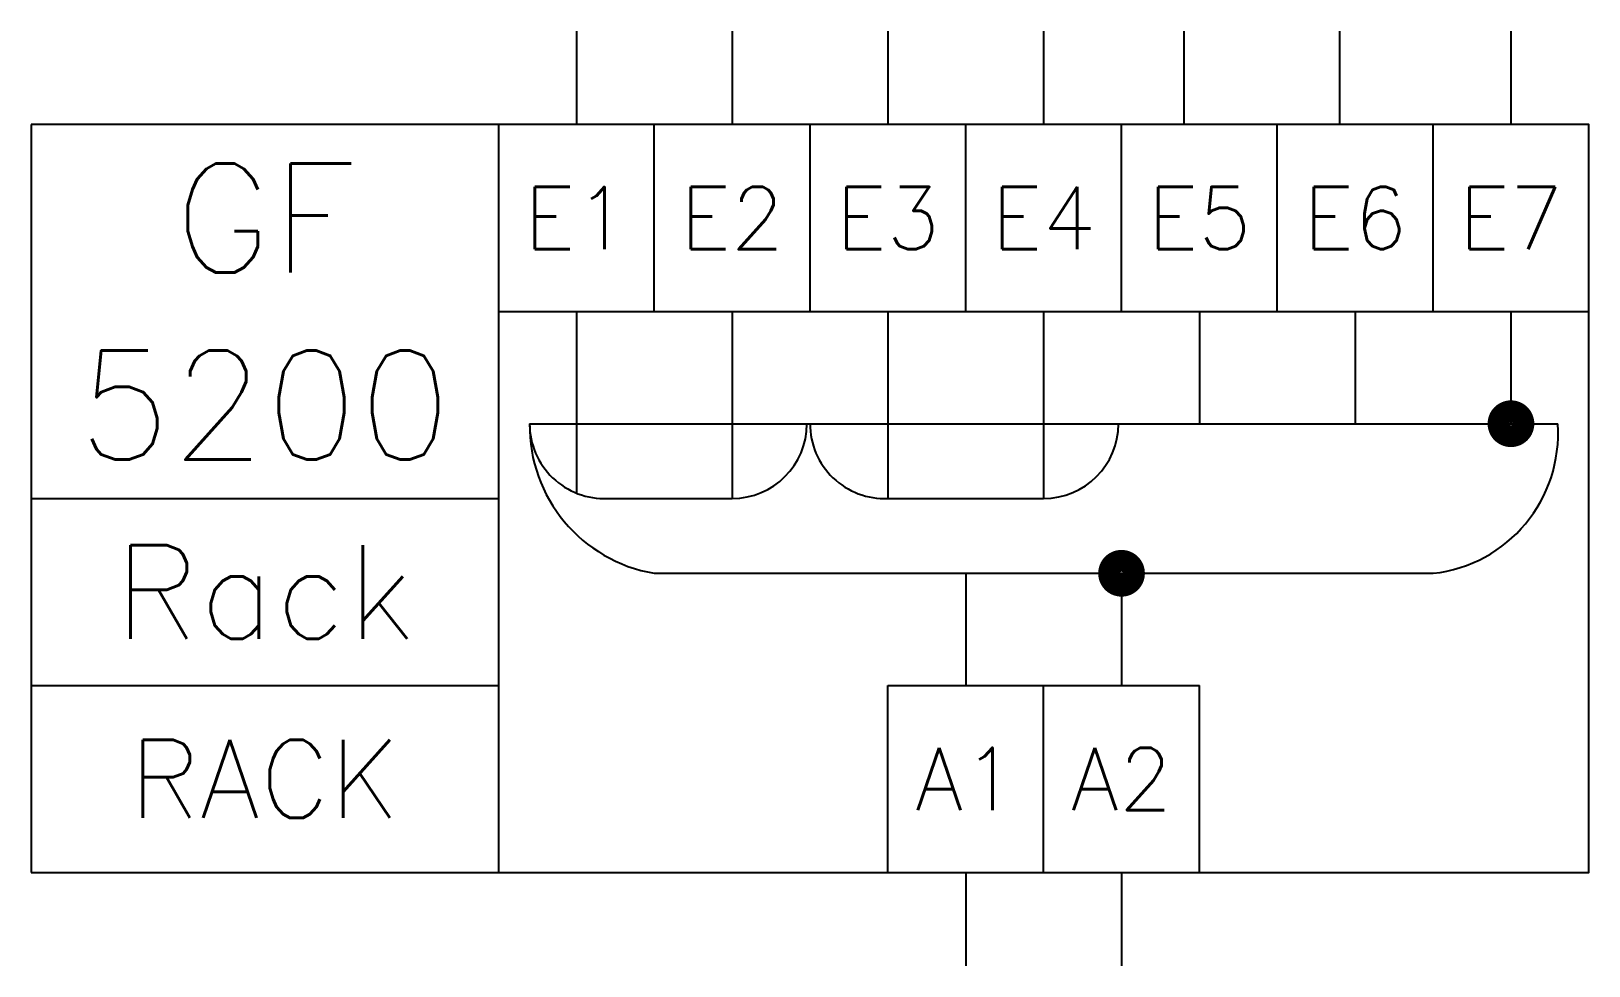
# Model space of a CAD drawing. Extents: x 25 to 75, y 51 to 81.
import ezdxf
from ezdxf.enums import TextEntityAlignment as Align

# ---------------------------------------------------------------- set-up
doc = ezdxf.new("R2010")
doc.units = 0
doc.layers.add('1', color=8, linetype='CONTINUOUS')
doc.layers.add('11', color=30, linetype='CONTINUOUS')
doc.styles.get("Standard").update_dxf_attribs({"font": 'txt.shx'})

# ---------------------------------------------------------------- blocks, each defined once
blk = doc.blocks.new('DOP')
at = {"layer": '1', "color": 0, "const_width": 0.7}
blk.add_lwpolyline([(-0.4, 0, 1), (0.4, 0, 1)], format="xyb", close=True, dxfattribs=at)

msp = doc.modelspace()

# ---------------------------------------------------------------- linework, layer by layer
at = {"layer": '1', "color": 0}
for p, q in [((42.5, 81), (42.5, 78)), ((47.5, 81), (47.5, 78)), ((52.5, 81), (52.5, 78)), ((57.5, 81), (57.5, 78)), ((62, 81), (62, 78)), ((67, 81), (67, 78)), ((72.5, 81), (72.5, 78)), ((40, 78), (25, 78)), ((25, 78), (25, 54)), ((45, 72), (45, 78)), ((50, 72), (50, 78)), ((55, 72), (55, 78)), ((60, 72), (60, 78)), ((65, 72), (65, 78)), ((70, 72), (70, 78)), ((40, 72), (45, 72)), ((42.5, 72), (42.5, 66.173)), ((45, 72), (75, 72)), ((47.5, 72), (47.5, 66)), ((52.5, 72), (52.5, 66)), ((57.5, 72), (57.5, 66)), ((62.5, 72), (62.5, 68.4)), ((67.5, 72), (67.5, 68.4)), ((72.5, 72), (72.5, 68.4)), ((41, 68.4), (74, 68.4)), ((25, 66), (40, 66)), ((43.5, 66), (47.5, 66)), ((52.5, 66), (57.5, 66)), ((45, 63.6), (70, 63.6)), ((55, 63.6), (55, 60)), ((60, 63.6), (60, 60)), ((52.5, 60), (62.5, 60)), ((52.5, 54), (52.5, 60)), ((57.5, 54), (57.5, 60)), ((62.5, 54), (62.5, 60)), ((25, 60), (40, 60)), ((25, 54), (40, 54)), ((55, 54), (55, 51)), ((60, 54), (60, 51))]:
    msp.add_line(p, q, dxfattribs=at)
msp.add_lwpolyline([(40, 78), (40, 54), (75, 54), (75, 78)], close=True, dxfattribs=at)
for centre, radius, start, end in [((45.8, 68.333), 4.8, 179.1995, 260.4116), ((43.4, 68.398), 2.4, 179.9502, 272.388), ((47.5, 68.4), 2.4, 270, 0), ((52.4, 68.398), 2.4, 179.9502, 272.388), ((57.5, 68.4), 2.4, 270, 0), ((69.512, 68.073), 4.5, 276.2274, 4.1615)]:
    msp.add_arc(centre, radius, start, end, dxfattribs=at)

# ---------------------------------------------------------------- block references
for p in [(72.5, 68.4), (60, 63.6)]:
    msp.add_blockref('DOP', p, dxfattribs=at)

# ---------------------------------------------------------------- texts
msp.add_text('Rack', height=3, dxfattribs=at).set_placement((32.5, 63), align=Align.MIDDLE)
for tag, height, p in [('E1', 2, (42.5, 75)), ('E2', 2, (47.5, 75)), ('E3', 2, (52.5, 75)), ('E4', 2, (57.5, 75)), ('E5', 2, (62.5, 75)), ('E6', 2, (67.5, 75)), ('E7', 2, (72.5, 75)), ('RACK', 2.5, (32.5, 57)), ('A1', 2, (55, 57)), ('A2', 2, (60, 57))]:
    msp.add_attdef(tag, text='', height=height, dxfattribs=at).set_placement(p, align=Align.MIDDLE)
at = {"layer": '11', "color": 0}
for s, p in [('GF', (32.5, 75)), ('5200', (32.5, 69))]:
    msp.add_text(s, height=3.5, dxfattribs=at).set_placement(p, align=Align.MIDDLE)

doc.saveas('drawing.dxf')
